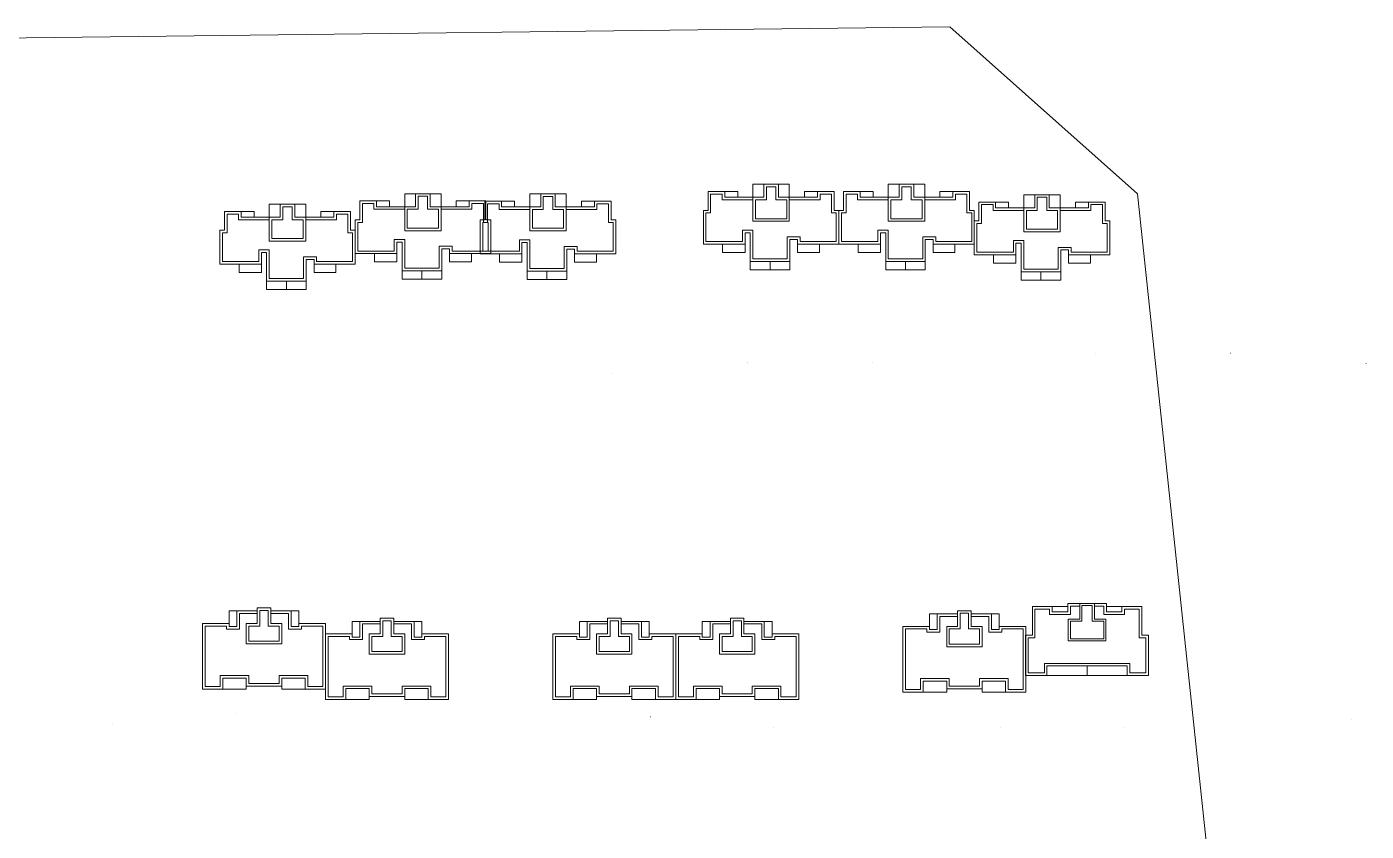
# Model space of a CAD drawing. Extents: x 741202 to 867202, y 603120 to 647617.
# Drawn here: x 746939 to 750024, y 613613 to 615464 of the extents above; entities that cross this region are included whole.
import ezdxf

# ---------------------------------------------------------------- set-up
doc = ezdxf.new("R2010")
doc.units = 0
doc.header["$LTSCALE"] = 1000
doc.header["$MEASUREMENT"] = 0
doc.layers.add('140', color=2, linetype='CONTINUOUS', lineweight=5)
doc.layers.add('DingDianTu', color=5, linetype='CONTINUOUS', lineweight=0)

# ---------------------------------------------------------------- blocks, each defined once
blk = doc.blocks.new('dafasfd')
at = {"layer": 'DingDianTu', "color": 7, "const_width": 100}
blk.add_lwpolyline([(36368038, 16363912), (36368954, 16361479), (36372042, 16362641), (36374261, 16356745), (36369114, 16354807), (36369537, 16353684), (36361113, 16350514), (36359352, 16355194), (36360288, 16355546), (36359830, 16356763), (36358894, 16356410), (36357556, 16359967)], close=True, dxfattribs=at)
for points in [[(36363546, 16362221), (36362876, 16363999), (36359039, 16362555), (36359708, 16360777)], [(36371734, 16355794), (36372686, 16353267), (36369878, 16352210), (36369350, 16353614)]]:
    blk.add_lwpolyline(points, dxfattribs=at)
at = {"layer": 'DingDianTu', "color": 7}
for points in [[(36369878, 16352210), (36361642, 16349110), (36361113, 16350514)], [(36368038, 16363912), (36371127, 16365074), (36372042, 16362641)]]:
    blk.add_lwpolyline(points, dxfattribs=at)
blk = doc.blocks.new('*E37')
at = {"layer": 'DingDianTu', "color": 7, "xscale": 0.001000002024510444, "yscale": 0.001000000163912773, "zscale": 0.001, "rotation": 339.3761177849276}
blk.add_blockref('dafasfd', (22613, -20413), dxfattribs=at)
blk = doc.blocks.new('*E36')
at = {"layer": 'DingDianTu', "color": 7, "xscale": 0.001000002024510444, "yscale": 0.001000000163912773, "zscale": 0.001, "rotation": 339.3761177849276}
blk.add_blockref('dafasfd', (22613, -20413), dxfattribs=at)
blk = doc.blocks.new('*E35')
at = {"layer": 'DingDianTu', "color": 7, "xscale": 0.001000002024510444, "yscale": 0.001000000163912773, "zscale": 0.001, "rotation": 339.3761177849276}
blk.add_blockref('dafasfd', (22613, -20413), dxfattribs=at)
blk = doc.blocks.new('*E34')
at = {"layer": 'DingDianTu', "color": 7, "xscale": 0.001000002024510444, "yscale": 0.001000000163912773, "zscale": 0.001, "rotation": 339.3761177849276}
blk.add_blockref('dafasfd', (22613, -20413), dxfattribs=at)
blk = doc.blocks.new('*E33')
at = {"layer": 'DingDianTu', "color": 7, "xscale": 0.001000002024510444, "yscale": 0.001000000163912773, "zscale": 0.001, "rotation": 339.3761177849276}
blk.add_blockref('dafasfd', (22613, -20413), dxfattribs=at)
blk = doc.blocks.new('*E32')
at = {"layer": 'DingDianTu', "color": 7, "xscale": 0.001000002024510444, "yscale": 0.001000000163912773, "zscale": 0.001, "rotation": 339.3761177849276}
blk.add_blockref('dafasfd', (22613, -20413), dxfattribs=at)
blk = doc.blocks.new('*E31')
at = {"layer": 'DingDianTu', "color": 251, "xscale": 0.001000002024510444, "yscale": 0.001000000163912773, "zscale": 0.001, "rotation": 339.3761177849276}
blk.add_blockref('dafasfd', (22613, -20413), dxfattribs=at)
blk = doc.blocks.new('*E30')
at = {"layer": 'DingDianTu', "color": 7, "xscale": 0.001000002024510444, "yscale": 0.001000000163912773, "zscale": 0.001, "rotation": 339.3761177849276}
blk.add_blockref('dafasfd', (22613, -20413), dxfattribs=at)
blk = doc.blocks.new('*E29')
at = {"layer": 'DingDianTu', "color": 7, "xscale": 0.001000002024510444, "yscale": 0.001000000163912773, "zscale": 0.001, "rotation": 339.3761177849276}
blk.add_blockref('dafasfd', (22613, -20413), dxfattribs=at)
blk = doc.blocks.new('*E28')
at = {"layer": 'DingDianTu', "color": 7, "xscale": 0.001000002024510444, "yscale": 0.001000000163912773, "zscale": 0.001, "rotation": 339.3761177849276}
blk.add_blockref('dafasfd', (22613, -20413), dxfattribs=at)
blk = doc.blocks.new('*E27')
at = {"layer": 'DingDianTu', "color": 7, "xscale": 0.001000002024510444, "yscale": 0.001000000163912773, "zscale": 0.001, "rotation": 339.3761177849276}
blk.add_blockref('dafasfd', (22613, -20413), dxfattribs=at)
blk = doc.blocks.new('*E20')
at = {"layer": 'DingDianTu', "color": 7, "xscale": 0.001000002024510444, "yscale": 0.001000000163912773, "zscale": 0.001, "rotation": 339.3761177849276}
blk.add_blockref('dafasfd', (22613, -20413), dxfattribs=at)
blk = doc.blocks.new('*E19')
at = {"layer": 'DingDianTu', "color": 7, "xscale": 0.001000002024510444, "yscale": 0.001000000163912773, "zscale": 0.001, "rotation": 339.3761177849276}
blk.add_blockref('dafasfd', (22613, -20413), dxfattribs=at)

msp = doc.modelspace()

# ---------------------------------------------------------------- linework, layer by layer
at = {"layer": '140', "color": 7}
for p, q in [((749064.8, 615464.3), (744511.7, 615409.4)), ((749497.2, 615080), (749064.8, 615464.3)), ((748611, 615071.7), (748611, 615101.7)), ((748611, 615101.7), (748636.2, 615101.7)), ((748636.2, 615071.7), (748636.2, 615101.7)), ((748636.2, 615101.7), (748669.8, 615101.7)), ((748669.8, 615101.7), (748669.8, 615071.7)), ((748669.8, 615101.7), (748695, 615101.7)), ((748695, 615101.7), (748695, 615071.7)), ((748923, 615071.7), (748923, 615101.7)), ((748923, 615101.7), (748948.2, 615101.7)), ((748948.2, 615071.7), (748948.2, 615101.7)), ((748948.2, 615101.7), (748981.8, 615101.7)), ((748981.8, 615101.7), (748981.8, 615071.7)), ((748981.8, 615101.7), (749007, 615101.7)), ((749007, 615101.7), (749007, 615071.7)), ((747809.2, 615050.1), (747809.2, 615080.1)), ((747809.2, 615080.1), (747834.4, 615080.1)), ((747834.4, 615050.1), (747834.4, 615080.1)), ((747834.4, 615080.1), (747868, 615080.1)), ((747862, 615074.1), (747840.4, 615074.1)), ((747840.4, 615074.1), (747840.4, 615044.1)), ((747862, 615044.1), (747862, 615074.1)), ((747868, 615080.1), (747868, 615050.1)), ((747868, 615080.1), (747893.2, 615080.1)), ((747893.2, 615080.1), (747893.2, 615050.1)), ((748097.2, 615049.7), (748097.2, 615079.7)), ((748097.2, 615079.7), (748122.4, 615079.7)), ((748122.4, 615049.7), (748122.4, 615079.7)), ((748122.4, 615079.7), (748156, 615079.7)), ((748150, 615073.7), (748128.4, 615073.7)), ((748128.4, 615073.7), (748128.4, 615043.7)), ((748150, 615043.7), (748150, 615073.7)), ((748156, 615079.7), (748156, 615049.7)), ((748156, 615079.7), (748181.2, 615079.7)), ((748181.2, 615079.7), (748181.2, 615049.7)), ((748507.8, 615084.9), (748546.2, 615084.9)), ((748507.8, 615041.7), (748507.8, 615084.9)), ((748513.8, 615035.7), (748513.8, 615078.9)), ((748513.8, 615078.9), (748540.2, 615078.9)), ((748540.2, 615078.9), (748540.2, 615065.7)), ((748546.2, 615084.9), (748546.2, 615071.7)), ((748546.2, 615084.9), (748576.2, 615084.9)), ((748546.2, 615071.7), (748636.2, 615071.7)), ((748576.2, 615084.9), (748576.2, 615071.7)), ((748611, 615071.7), (748611, 615016.5)), ((748663.8, 615095.7), (748642.2, 615095.7)), ((748642.2, 615095.7), (748642.2, 615065.7)), ((748663.8, 615065.7), (748663.8, 615095.7)), ((748669.8, 615071.7), (748759.8, 615071.7)), ((748695, 615016.5), (748695, 615071.7)), ((748729.8, 615071.7), (748729.8, 615084.9)), ((748729.8, 615084.9), (748759.8, 615084.9)), ((748759.8, 615071.7), (748759.8, 615084.9)), ((748759.8, 615084.9), (748798.2, 615084.9)), ((748765.8, 615065.7), (748765.8, 615078.9)), ((748765.8, 615078.9), (748792.2, 615078.9)), ((748792.2, 615078.9), (748792.2, 615035.7)), ((748798.2, 615084.9), (748798.2, 615041.7)), ((748819.8, 615084.9), (748858.2, 615084.9)), ((748819.8, 615041.7), (748819.8, 615084.9)), ((748825.8, 615035.7), (748825.8, 615078.9)), ((748825.8, 615078.9), (748852.2, 615078.9)), ((748852.2, 615078.9), (748852.2, 615065.7)), ((748858.2, 615084.9), (748858.2, 615071.7)), ((748858.2, 615084.9), (748888.2, 615084.9)), ((748858.2, 615071.7), (748948.2, 615071.7)), ((748888.2, 615084.9), (748888.2, 615071.7)), ((748923, 615071.7), (748923, 615016.5)), ((748975.8, 615095.7), (748954.2, 615095.7)), ((748954.2, 615095.7), (748954.2, 615065.7)), ((748975.8, 615065.7), (748975.8, 615095.7)), ((748981.8, 615071.7), (749071.8, 615071.7)), ((749007, 615016.5), (749007, 615071.7)), ((749041.8, 615071.7), (749041.8, 615084.9)), ((749041.8, 615084.9), (749071.8, 615084.9)), ((749071.8, 615071.7), (749071.8, 615084.9)), ((749071.8, 615084.9), (749110.2, 615084.9)), ((749077.8, 615065.7), (749077.8, 615078.9)), ((749077.8, 615078.9), (749104.2, 615078.9)), ((749104.2, 615078.9), (749104.2, 615035.7)), ((749110.2, 615084.9), (749110.2, 615041.7)), ((749235, 615047.7), (749235, 615077.7)), ((749235, 615077.7), (749260.2, 615077.7)), ((749260.2, 615047.7), (749260.2, 615077.7)), ((749260.2, 615077.7), (749293.8, 615077.7)), ((749287.8, 615071.7), (749266.2, 615071.7)), ((749266.2, 615071.7), (749266.2, 615041.7)), ((749287.8, 615041.7), (749287.8, 615071.7)), ((749293.8, 615077.7), (749293.8, 615047.7)), ((749293.8, 615077.7), (749319, 615077.7)), ((749319, 615077.7), (749319, 615047.7)), ((749987.5, 610454.9), (749497.2, 615080)), ((747394, 615039.3), (747432.4, 615039.3)), ((747394, 614996.1), (747394, 615039.3)), ((747432.4, 615039.3), (747432.4, 615026.1)), ((747432.4, 615039.3), (747462.4, 615039.3)), ((747462.4, 615039.3), (747462.4, 615026.1)), ((747497.2, 615026.1), (747497.2, 615056.1)), ((747497.2, 615056.1), (747522.4, 615056.1)), ((747522.4, 615026.1), (747522.4, 615056.1)), ((747522.4, 615056.1), (747556, 615056.1)), ((747550, 615050.1), (747528.4, 615050.1)), ((747528.4, 615050.1), (747528.4, 615020.1)), ((747550, 615020.1), (747550, 615050.1)), ((747556, 615056.1), (747556, 615026.1)), ((747556, 615056.1), (747581.2, 615056.1)), ((747581.2, 615056.1), (747581.2, 615026.1)), ((747616, 615026.1), (747616, 615039.3)), ((747616, 615039.3), (747646, 615039.3)), ((747646, 615026.1), (747646, 615039.3)), ((747646, 615039.3), (747684.4, 615039.3)), ((747684.4, 615039.3), (747684.4, 614996.1)), ((747706, 615063.3), (747744.4, 615063.3)), ((747706, 615020.1), (747706, 615063.3)), ((747712, 615014.1), (747712, 615057.3)), ((747712, 615057.3), (747738.4, 615057.3)), ((747738.4, 615057.3), (747738.4, 615044.1)), ((747738.4, 615044.1), (747809.2, 615044.1)), ((747744.4, 615063.3), (747744.4, 615050.1)), ((747744.4, 615063.3), (747774.4, 615063.3)), ((747744.4, 615050.1), (747834.4, 615050.1)), ((747774.4, 615063.3), (747774.4, 615050.1)), ((747809.2, 615050.1), (747809.2, 614994.9)), ((747815.2, 615044.1), (747815.2, 615000.9)), ((747840.4, 615044.1), (747815.2, 615044.1)), ((747887.2, 615044.1), (747862, 615044.1)), ((747868, 615050.1), (747958, 615050.1)), ((747887.2, 615000.9), (747887.2, 615044.1)), ((747893.2, 614994.9), (747893.2, 615050.1)), ((747893.2, 615044.1), (747964, 615044.1)), ((747928, 615050.1), (747928, 615063.3)), ((747928, 615063.3), (747958, 615063.3)), ((747958, 615050.1), (747958, 615063.3)), ((747958, 615063.3), (747996.4, 615063.3)), ((747964, 615044.1), (747964, 615057.3)), ((747964, 615057.3), (747990.4, 615057.3)), ((747990.4, 615057.3), (747990.4, 615014.1)), ((747994, 615062.9), (748032.4, 615062.9)), ((747994, 615019.7), (747994, 615062.9)), ((747996.4, 615063.3), (747996.4, 615020.1)), ((748000, 615013.7), (748000, 615056.9)), ((748000, 615056.9), (748026.4, 615056.9)), ((748026.4, 615056.9), (748026.4, 615043.7)), ((748026.4, 615043.7), (748097.2, 615043.7)), ((748032.4, 615062.9), (748032.4, 615049.7)), ((748032.4, 615062.9), (748062.4, 615062.9)), ((748032.4, 615049.7), (748122.4, 615049.7)), ((748062.4, 615062.9), (748062.4, 615049.7)), ((748097.2, 615049.7), (748097.2, 614994.5)), ((748103.2, 615043.7), (748103.2, 615000.5)), ((748128.4, 615043.7), (748103.2, 615043.7)), ((748175.2, 615043.7), (748150, 615043.7)), ((748156, 615049.7), (748246, 615049.7)), ((748175.2, 615000.5), (748175.2, 615043.7)), ((748181.2, 614994.5), (748181.2, 615049.7)), ((748181.2, 615043.7), (748252, 615043.7)), ((748216, 615049.7), (748216, 615062.9)), ((748216, 615062.9), (748246, 615062.9)), ((748246, 615049.7), (748246, 615062.9)), ((748246, 615062.9), (748284.4, 615062.9)), ((748252, 615043.7), (748252, 615056.9)), ((748252, 615056.9), (748278.4, 615056.9)), ((748278.4, 615056.9), (748278.4, 615013.7)), ((748284.4, 615062.9), (748284.4, 615019.7)), ((748497, 614963.7), (748497, 615041.7)), ((748497, 615041.7), (748507.8, 615041.7)), ((748540.2, 615065.7), (748611, 615065.7)), ((748617, 615065.7), (748617, 615022.5)), ((748642.2, 615065.7), (748617, 615065.7)), ((748689, 615065.7), (748663.8, 615065.7)), ((748689, 615022.5), (748689, 615065.7)), ((748695, 615065.7), (748765.8, 615065.7)), ((748798.2, 615041.7), (748809, 615041.7)), ((748809, 614963.7), (748809, 615041.7)), ((748809, 615041.7), (748819.8, 615041.7)), ((748809, 615041.7), (748809, 614963.7)), ((748852.2, 615065.7), (748923, 615065.7)), ((748929, 615065.7), (748929, 615022.5)), ((748954.2, 615065.7), (748929, 615065.7)), ((749001, 615065.7), (748975.8, 615065.7)), ((749001, 615022.5), (749001, 615065.7)), ((749007, 615065.7), (749077.8, 615065.7)), ((749110.2, 615041.7), (749121, 615041.7)), ((749121, 615041.7), (749121, 614963.7)), ((749131.8, 615060.9), (749170.2, 615060.9)), ((749131.8, 615017.7), (749131.8, 615060.9)), ((749137.8, 615011.7), (749137.8, 615054.9)), ((749137.8, 615054.9), (749164.2, 615054.9)), ((749164.2, 615054.9), (749164.2, 615041.7)), ((749164.2, 615041.7), (749235, 615041.7)), ((749170.2, 615060.9), (749170.2, 615047.7)), ((749170.2, 615060.9), (749200.2, 615060.9)), ((749170.2, 615047.7), (749260.2, 615047.7)), ((749200.2, 615060.9), (749200.2, 615047.7)), ((749235, 615047.7), (749235, 614992.5)), ((749241, 615041.7), (749241, 614998.5)), ((749266.2, 615041.7), (749241, 615041.7)), ((749313, 615041.7), (749287.8, 615041.7)), ((749293.8, 615047.7), (749383.8, 615047.7)), ((749313, 614998.5), (749313, 615041.7)), ((749319, 614992.5), (749319, 615047.7)), ((749319, 615041.7), (749389.8, 615041.7)), ((749353.8, 615047.7), (749353.8, 615060.9)), ((749353.8, 615060.9), (749383.8, 615060.9)), ((749383.8, 615047.7), (749383.8, 615060.9)), ((749383.8, 615060.9), (749422.2, 615060.9)), ((749389.8, 615041.7), (749389.8, 615054.9)), ((749389.8, 615054.9), (749416.2, 615054.9)), ((749416.2, 615054.9), (749416.2, 615011.7)), ((749422.2, 615060.9), (749422.2, 615017.7)), ((747400, 614990.1), (747400, 615033.3)), ((747400, 615033.3), (747426.4, 615033.3)), ((747426.4, 615033.3), (747426.4, 615020.1)), ((747426.4, 615020.1), (747497.2, 615020.1)), ((747432.4, 615026.1), (747522.4, 615026.1)), ((747497.2, 615026.1), (747497.2, 614970.9)), ((747503.2, 615020.1), (747503.2, 614976.9)), ((747528.4, 615020.1), (747503.2, 615020.1)), ((747575.2, 615020.1), (747550, 615020.1)), ((747556, 615026.1), (747646, 615026.1)), ((747575.2, 614976.9), (747575.2, 615020.1)), ((747581.2, 614970.9), (747581.2, 615026.1)), ((747581.2, 615020.1), (747652, 615020.1)), ((747652, 615020.1), (747652, 615033.3)), ((747652, 615033.3), (747678.4, 615033.3)), ((747678.4, 615033.3), (747678.4, 614990.1)), ((747695.2, 614942.1), (747695.2, 615020.1)), ((747695.2, 615020.1), (747706, 615020.1)), ((747701.2, 614948.1), (747701.2, 615014.1)), ((747701.2, 615014.1), (747712, 615014.1)), ((747983.2, 614941.7), (747983.2, 615019.7)), ((747983.2, 615019.7), (747994, 615019.7)), ((747989.2, 614947.7), (747989.2, 615013.7)), ((747989.2, 615013.7), (748000, 615013.7)), ((747990.4, 615014.1), (748001.2, 615014.1)), ((747996.4, 615020.1), (748007.2, 615020.1)), ((748001.2, 615014.1), (748001.2, 614948.1)), ((748007.2, 615020.1), (748007.2, 614942.1)), ((748278.4, 615013.7), (748289.2, 615013.7)), ((748284.4, 615019.7), (748295.2, 615019.7)), ((748289.2, 615013.7), (748289.2, 614947.7)), ((748295.2, 615019.7), (748295.2, 614941.7)), ((748503, 614969.7), (748503, 615035.7)), ((748503, 615035.7), (748513.8, 615035.7)), ((748611, 615016.5), (748695, 615016.5)), ((748617, 615022.5), (748689, 615022.5)), ((748792.2, 615035.7), (748803, 615035.7)), ((748803, 615035.7), (748803, 614969.7)), ((748815, 614969.7), (748815, 615035.7)), ((748815, 615035.7), (748825.8, 615035.7)), ((748923, 615016.5), (749007, 615016.5)), ((748929, 615022.5), (749001, 615022.5)), ((749104.2, 615035.7), (749115, 615035.7)), ((749115, 615035.7), (749115, 614969.7)), ((749121, 614939.7), (749121, 615017.7)), ((749121, 615017.7), (749131.8, 615017.7)), ((749127, 614945.7), (749127, 615011.7)), ((749127, 615011.7), (749137.8, 615011.7)), ((749416.2, 615011.7), (749427, 615011.7)), ((749422.2, 615017.7), (749433, 615017.7)), ((749427, 615011.7), (749427, 614945.7)), ((749433, 615017.7), (749433, 614939.7)), ((747383.2, 614918.1), (747383.2, 614996.1)), ((747383.2, 614996.1), (747394, 614996.1)), ((747389.2, 614924.1), (747389.2, 614990.1)), ((747389.2, 614990.1), (747400, 614990.1)), ((747503.2, 614976.9), (747575.2, 614976.9)), ((747678.4, 614990.1), (747689.2, 614990.1)), ((747684.4, 614996.1), (747695.2, 614996.1)), ((747689.2, 614990.1), (747689.2, 614924.1)), ((747695.2, 614996.1), (747695.2, 614918.1)), ((747809.2, 614994.9), (747893.2, 614994.9)), ((747815.2, 615000.9), (747887.2, 615000.9)), ((748097.2, 614994.5), (748181.2, 614994.5)), ((748103.2, 615000.5), (748175.2, 615000.5)), ((748611, 614996.1), (748587, 614996.1)), ((748587, 614996.1), (748587, 614969.7)), ((748605, 614990.1), (748593, 614990.1)), ((748593, 614990.1), (748593, 614963.7)), ((748605, 614924.1), (748605, 614990.1)), ((748611, 614930.1), (748611, 614996.1)), ((748720.2, 614980.5), (748690.2, 614980.5)), ((748690.2, 614980.5), (748690.2, 614930.1)), ((748720.2, 614969.7), (748720.2, 614980.5)), ((748923, 614996.1), (748899, 614996.1)), ((748899, 614996.1), (748899, 614969.7)), ((748917, 614990.1), (748905, 614990.1)), ((748905, 614990.1), (748905, 614963.7)), ((748917, 614924.1), (748917, 614990.1)), ((748923, 614930.1), (748923, 614996.1)), ((749032.2, 614980.5), (749002.2, 614980.5)), ((749002.2, 614980.5), (749002.2, 614930.1)), ((749032.2, 614969.7), (749032.2, 614980.5)), ((749235, 614992.5), (749319, 614992.5)), ((749241, 614998.5), (749313, 614998.5)), ((747497.2, 614950.5), (747473.2, 614950.5)), ((747473.2, 614950.5), (747473.2, 614924.1)), ((747497.2, 614970.9), (747581.2, 614970.9)), ((747497.2, 614884.5), (747497.2, 614950.5)), ((747785.2, 614948.1), (747701.2, 614948.1)), ((747809.2, 614974.5), (747785.2, 614974.5)), ((747785.2, 614974.5), (747785.2, 614948.1)), ((747803.2, 614968.5), (747791.2, 614968.5)), ((747791.2, 614968.5), (747791.2, 614942.1)), ((747803.2, 614902.5), (747803.2, 614968.5)), ((747809.2, 614908.5), (747809.2, 614974.5)), ((747918.4, 614958.9), (747888.4, 614958.9)), ((747888.4, 614958.9), (747888.4, 614908.5)), ((747912.4, 614952.9), (747894.4, 614952.9)), ((747894.4, 614952.9), (747894.4, 614902.5)), ((747912.4, 614942.1), (747912.4, 614952.9)), ((747918.4, 614948.1), (747918.4, 614958.9)), ((748001.2, 614948.1), (747918.4, 614948.1)), ((748073.2, 614947.7), (747989.2, 614947.7)), ((748097.2, 614974.1), (748073.2, 614974.1)), ((748073.2, 614974.1), (748073.2, 614947.7)), ((748091.2, 614968.1), (748079.2, 614968.1)), ((748079.2, 614968.1), (748079.2, 614941.7)), ((748091.2, 614902.1), (748091.2, 614968.1)), ((748097.2, 614908.1), (748097.2, 614974.1)), ((748206.4, 614958.5), (748176.4, 614958.5)), ((748176.4, 614958.5), (748176.4, 614908.1)), ((748200.4, 614952.5), (748182.4, 614952.5)), ((748182.4, 614952.5), (748182.4, 614902.1)), ((748200.4, 614941.7), (748200.4, 614952.5)), ((748206.4, 614947.7), (748206.4, 614958.5)), ((748289.2, 614947.7), (748206.4, 614947.7)), ((748593, 614963.7), (748497, 614963.7)), ((748587, 614969.7), (748503, 614969.7)), ((748541.4, 614963.7), (748541.4, 614944.5)), ((748593, 614944.5), (748593, 614963.7)), ((748714.2, 614974.5), (748696.2, 614974.5)), ((748696.2, 614974.5), (748696.2, 614924.1)), ((748714.2, 614963.7), (748714.2, 614974.5)), ((748809, 614963.7), (748714.2, 614963.7)), ((748714.2, 614944.5), (748714.2, 614963.7)), ((748803, 614969.7), (748720.2, 614969.7)), ((748764.6, 614963.7), (748764.6, 614944.5)), ((748905, 614963.7), (748809, 614963.7)), ((748899, 614969.7), (748815, 614969.7)), ((748853.4, 614963.7), (748853.4, 614944.5)), ((748905, 614944.5), (748905, 614963.7)), ((749026.2, 614974.5), (749008.2, 614974.5)), ((749008.2, 614974.5), (749008.2, 614924.1)), ((749026.2, 614963.7), (749026.2, 614974.5)), ((749121, 614963.7), (749026.2, 614963.7)), ((749026.2, 614944.5), (749026.2, 614963.7)), ((749115, 614969.7), (749032.2, 614969.7)), ((749076.6, 614963.7), (749076.6, 614944.5)), ((749211, 614945.7), (749127, 614945.7)), ((749235, 614972.1), (749211, 614972.1)), ((749211, 614972.1), (749211, 614945.7)), ((749229, 614966.1), (749217, 614966.1)), ((749217, 614966.1), (749217, 614939.7)), ((749229, 614900.1), (749229, 614966.1)), ((749235, 614906.1), (749235, 614972.1)), ((749344.2, 614956.5), (749314.2, 614956.5)), ((749314.2, 614956.5), (749314.2, 614906.1)), ((749338.2, 614950.5), (749320.2, 614950.5)), ((749320.2, 614950.5), (749320.2, 614900.1)), ((749338.2, 614939.7), (749338.2, 614950.5)), ((749344.2, 614945.7), (749344.2, 614956.5)), ((749427, 614945.7), (749344.2, 614945.7)), ((747479.2, 614918.1), (747383.2, 614918.1)), ((747473.2, 614924.1), (747389.2, 614924.1)), ((747427.6, 614918.1), (747427.6, 614898.9)), ((747491.2, 614944.5), (747479.2, 614944.5)), ((747479.2, 614944.5), (747479.2, 614918.1)), ((747479.2, 614898.9), (747479.2, 614918.1)), ((747491.2, 614878.5), (747491.2, 614944.5)), ((747606.4, 614934.9), (747576.4, 614934.9)), ((747576.4, 614934.9), (747576.4, 614884.5)), ((747600.4, 614928.9), (747582.4, 614928.9)), ((747582.4, 614928.9), (747582.4, 614878.5)), ((747600.4, 614918.1), (747600.4, 614928.9)), ((747695.2, 614918.1), (747600.4, 614918.1)), ((747600.4, 614898.9), (747600.4, 614918.1)), ((747606.4, 614924.1), (747606.4, 614934.9)), ((747689.2, 614924.1), (747606.4, 614924.1)), ((747650.8, 614918.1), (747650.8, 614898.9)), ((747791.2, 614942.1), (747695.2, 614942.1)), ((747739.6, 614942.1), (747739.6, 614922.9)), ((747739.6, 614922.9), (747791.2, 614922.9)), ((747791.2, 614922.9), (747791.2, 614942.1)), ((748007.2, 614942.1), (747912.4, 614942.1)), ((747912.4, 614922.9), (747912.4, 614942.1)), ((747962.8, 614922.9), (747912.4, 614922.9)), ((747962.8, 614942.1), (747962.8, 614922.9)), ((748079.2, 614941.7), (747983.2, 614941.7)), ((748027.6, 614941.7), (748027.6, 614922.5)), ((748027.6, 614922.5), (748079.2, 614922.5)), ((748079.2, 614922.5), (748079.2, 614941.7)), ((748295.2, 614941.7), (748200.4, 614941.7)), ((748200.4, 614922.5), (748200.4, 614941.7)), ((748250.8, 614922.5), (748200.4, 614922.5)), ((748250.8, 614941.7), (748250.8, 614922.5)), ((748541.4, 614944.5), (748593, 614944.5)), ((748696.2, 614924.1), (748605, 614924.1)), ((748605, 614904.9), (748605, 614924.1)), ((748690.2, 614930.1), (748611, 614930.1)), ((748650.6, 614924.1), (748650.6, 614904.9)), ((748696.2, 614924.1), (748696.2, 614904.9)), ((748764.6, 614944.5), (748714.2, 614944.5)), ((748853.4, 614944.5), (748905, 614944.5)), ((749008.2, 614924.1), (748917, 614924.1)), ((748917, 614904.9), (748917, 614924.1)), ((749002.2, 614930.1), (748923, 614930.1)), ((748962.6, 614924.1), (748962.6, 614904.9)), ((749008.2, 614924.1), (749008.2, 614904.9)), ((749076.6, 614944.5), (749026.2, 614944.5)), ((749217, 614939.7), (749121, 614939.7)), ((749165.4, 614939.7), (749165.4, 614920.5)), ((749165.4, 614920.5), (749217, 614920.5)), ((749217, 614920.5), (749217, 614939.7)), ((749433, 614939.7), (749338.2, 614939.7)), ((749338.2, 614920.5), (749338.2, 614939.7)), ((749388.6, 614920.5), (749338.2, 614920.5)), ((749388.6, 614939.7), (749388.6, 614920.5)), ((747427.6, 614898.9), (747479.2, 614898.9)), ((747576.4, 614884.5), (747497.2, 614884.5)), ((747650.8, 614898.9), (747600.4, 614898.9)), ((747894.4, 614902.5), (747803.2, 614902.5)), ((747803.2, 614883.3), (747803.2, 614902.5)), ((747888.4, 614908.5), (747809.2, 614908.5)), ((747848.8, 614902.5), (747848.8, 614883.3)), ((747894.4, 614902.5), (747894.4, 614883.3)), ((748182.4, 614902.1), (748091.2, 614902.1)), ((748091.2, 614882.9), (748091.2, 614902.1)), ((748176.4, 614908.1), (748097.2, 614908.1)), ((748136.8, 614902.1), (748136.8, 614882.9)), ((748182.4, 614902.1), (748182.4, 614882.9)), ((748696.2, 614904.9), (748605, 614904.9)), ((749008.2, 614904.9), (748917, 614904.9)), ((749320.2, 614900.1), (749229, 614900.1)), ((749229, 614880.9), (749229, 614900.1)), ((749314.2, 614906.1), (749235, 614906.1)), ((749274.6, 614900.1), (749274.6, 614880.9)), ((749320.2, 614900.1), (749320.2, 614880.9)), ((747582.4, 614878.5), (747491.2, 614878.5)), ((747491.2, 614859.3), (747491.2, 614878.5)), ((747582.4, 614859.3), (747491.2, 614859.3)), ((747536.8, 614878.5), (747536.8, 614859.3)), ((747582.4, 614878.5), (747582.4, 614859.3)), ((747894.4, 614883.3), (747803.2, 614883.3)), ((748182.4, 614882.9), (748091.2, 614882.9)), ((749320.2, 614880.9), (749229, 614880.9)), ((747404.7, 614090.7), (747404.7, 614119.5)), ((747404.7, 614119.5), (747422.7, 614119.5)), ((747469.5, 614119.5), (747422.7, 614119.5)), ((747422.7, 614119.5), (747422.7, 614083.5)), ((747469.5, 614113.5), (747428.7, 614113.5)), ((747428.7, 614113.5), (747428.7, 614077.5)), ((747500.7, 614126.7), (747469.5, 614126.7)), ((747469.5, 614126.7), (747469.5, 614119.5)), ((747469.5, 614119.5), (747469.5, 614090.7)), ((747494.7, 614120.7), (747475.5, 614120.7)), ((747475.5, 614120.7), (747475.5, 614119.5)), ((747475.5, 614119.5), (747475.5, 614084.7)), ((747494.7, 614084.7), (747494.7, 614120.7)), ((747500.7, 614119.5), (747500.7, 614126.7)), ((747500.7, 614090.7), (747500.7, 614126.7)), ((747547.5, 614119.5), (747500.7, 614119.5)), ((747541.5, 614113.5), (747500.7, 614113.5)), ((747541.5, 614077.5), (747541.5, 614113.5)), ((747547.5, 614083.5), (747547.5, 614119.5)), ((747565.5, 614119.5), (747547.5, 614119.5)), ((747565.5, 614090.7), (747565.5, 614119.5)), ((749017.9, 614084.1), (749017.9, 614112.9)), ((749017.9, 614112.9), (749035.9, 614112.9)), ((749082.7, 614112.9), (749035.9, 614112.9)), ((749035.9, 614112.9), (749035.9, 614076.9)), ((749113.9, 614120.1), (749082.7, 614120.1)), ((749082.7, 614120.1), (749082.7, 614112.9)), ((749082.7, 614112.9), (749082.7, 614084.1)), ((749107.9, 614114.1), (749088.7, 614114.1)), ((749088.7, 614114.1), (749088.7, 614112.9)), ((749088.7, 614112.9), (749088.7, 614078.1)), ((749107.9, 614078.1), (749107.9, 614114.1)), ((749113.9, 614112.9), (749113.9, 614120.1)), ((749113.9, 614084.1), (749113.9, 614120.1)), ((749160.7, 614112.9), (749113.9, 614112.9)), ((749160.7, 614076.9), (749160.7, 614112.9)), ((749178.7, 614112.9), (749160.7, 614112.9)), ((749178.7, 614084.1), (749178.7, 614112.9)), ((749254.8, 614063.7), (749254.8, 614129.7)), ((749254.8, 614129.7), (749300.4, 614129.7)), ((749260.8, 614057.7), (749260.8, 614123.7)), ((749260.8, 614123.7), (749294.4, 614123.7)), ((749294.4, 614123.7), (749294.4, 614111.7)), ((749298, 614129.7), (749300.4, 614129.7)), ((749300.4, 614129.7), (749300.4, 614117.7)), ((749300.4, 614129.7), (749336.4, 614129.7)), ((749300.4, 614117.7), (749336.4, 614117.7)), ((749336.4, 614117.7), (749336.4, 614136.9)), ((749336.4, 614136.9), (749425.2, 614136.9)), ((749342.4, 614111.7), (749342.4, 614130.9)), ((749342.4, 614130.9), (749364, 614130.9)), ((749364, 614136.9), (749364, 614100.9)), ((749368.8, 614132.1), (749368.8, 614096.1)), ((749392.8, 614132.1), (749368.8, 614132.1)), ((749392.8, 614096.1), (749392.8, 614132.1)), ((749397.6, 614100.9), (749397.6, 614136.9)), ((749397.6, 614130.9), (749419.2, 614130.9)), ((749419.2, 614130.9), (749419.2, 614111.7)), ((749425.2, 614136.9), (749425.2, 614117.7)), ((749461.2, 614129.7), (749425.2, 614129.7)), ((749425.2, 614117.7), (749461.2, 614117.7)), ((749461.2, 614117.7), (749461.2, 614129.7)), ((749461.2, 614129.7), (749506.8, 614129.7)), ((749467.2, 614111.7), (749467.2, 614123.7)), ((749467.2, 614123.7), (749500.8, 614123.7)), ((749500.8, 614123.7), (749500.8, 614057.7)), ((749506.8, 614129.7), (749506.8, 614063.7)), ((747383.1, 614090.7), (747343.5, 614090.7)), ((747343.5, 614090.7), (747343.5, 613939.5)), ((747383.1, 614084.7), (747349.5, 614084.7)), ((747349.5, 614084.7), (747349.5, 613945.5)), ((747404.7, 614090.7), (747383.1, 614090.7)), ((747398.7, 614084.7), (747383.1, 614084.7)), ((747398.7, 614077.5), (747398.7, 614084.7)), ((747404.7, 614083.5), (747404.7, 614090.7)), ((747422.7, 614083.5), (747404.7, 614083.5)), ((747469.5, 614090.7), (747444.3, 614090.7)), ((747444.3, 614090.7), (747444.3, 614043.9)), ((747475.5, 614084.7), (747450.3, 614084.7)), ((747450.3, 614084.7), (747450.3, 614049.9)), ((747519.9, 614084.7), (747494.7, 614084.7)), ((747525.9, 614090.7), (747500.7, 614090.7)), ((747519.9, 614049.9), (747519.9, 614084.7)), ((747525.9, 614043.9), (747525.9, 614090.7)), ((747565.5, 614083.5), (747547.5, 614083.5)), ((747587.1, 614090.7), (747565.5, 614090.7)), ((747565.5, 614090.7), (747565.5, 614083.5)), ((747587.1, 614084.7), (747571.5, 614084.7)), ((747571.5, 614084.7), (747571.5, 614077.5)), ((747626.7, 614090.7), (747587.1, 614090.7)), ((747620.7, 614084.7), (747587.1, 614084.7)), ((747620.7, 613945.5), (747620.7, 614084.7)), ((747626.7, 613939.5), (747626.7, 614090.7)), ((747687.9, 614066.7), (747687.9, 614095.5)), ((747687.9, 614095.5), (747705.9, 614095.5)), ((747752.7, 614095.5), (747705.9, 614095.5)), ((747705.9, 614095.5), (747705.9, 614059.5)), ((747752.7, 614089.5), (747711.9, 614089.5)), ((747711.9, 614089.5), (747711.9, 614053.5)), ((747783.9, 614102.7), (747752.7, 614102.7)), ((747752.7, 614102.7), (747752.7, 614095.5)), ((747752.7, 614095.5), (747752.7, 614066.7)), ((747777.9, 614096.7), (747758.7, 614096.7)), ((747758.7, 614096.7), (747758.7, 614095.5)), ((747758.7, 614095.5), (747758.7, 614060.7)), ((747777.9, 614060.7), (747777.9, 614096.7)), ((747783.9, 614095.5), (747783.9, 614102.7)), ((747783.9, 614066.7), (747783.9, 614102.7)), ((747830.7, 614095.5), (747783.9, 614095.5)), ((747824.7, 614089.5), (747783.9, 614089.5)), ((747824.7, 614053.5), (747824.7, 614089.5)), ((747830.7, 614059.5), (747830.7, 614095.5)), ((747848.7, 614095.5), (747830.7, 614095.5)), ((747848.7, 614066.7), (747848.7, 614095.5)), ((748211.4, 614066.7), (748211.4, 614095.5)), ((748211.4, 614095.5), (748229.4, 614095.5)), ((748276.2, 614095.5), (748229.4, 614095.5)), ((748229.4, 614095.5), (748229.4, 614059.5)), ((748276.2, 614089.5), (748235.4, 614089.5)), ((748235.4, 614089.5), (748235.4, 614053.5)), ((748307.4, 614102.7), (748276.2, 614102.7)), ((748276.2, 614102.7), (748276.2, 614095.5)), ((748276.2, 614095.5), (748276.2, 614066.7)), ((748301.4, 614096.7), (748282.2, 614096.7)), ((748282.2, 614096.7), (748282.2, 614095.5)), ((748282.2, 614095.5), (748282.2, 614060.7)), ((748301.4, 614060.7), (748301.4, 614096.7)), ((748307.4, 614095.5), (748307.4, 614102.7)), ((748307.4, 614066.7), (748307.4, 614102.7)), ((748354.2, 614095.5), (748307.4, 614095.5)), ((748348.2, 614089.5), (748307.4, 614089.5)), ((748348.2, 614053.5), (748348.2, 614089.5)), ((748354.2, 614059.5), (748354.2, 614095.5)), ((748372.2, 614095.5), (748354.2, 614095.5)), ((748372.2, 614066.7), (748372.2, 614095.5)), ((748494.6, 614066.7), (748494.6, 614095.5)), ((748494.6, 614095.5), (748512.6, 614095.5)), ((748559.4, 614095.5), (748512.6, 614095.5)), ((748512.6, 614095.5), (748512.6, 614059.5)), ((748559.4, 614089.5), (748518.6, 614089.5)), ((748518.6, 614089.5), (748518.6, 614053.5)), ((748590.6, 614102.7), (748559.4, 614102.7)), ((748559.4, 614102.7), (748559.4, 614095.5)), ((748559.4, 614095.5), (748559.4, 614066.7)), ((748584.6, 614096.7), (748565.4, 614096.7)), ((748565.4, 614096.7), (748565.4, 614095.5)), ((748565.4, 614095.5), (748565.4, 614060.7)), ((748584.6, 614060.7), (748584.6, 614096.7)), ((748590.6, 614095.5), (748590.6, 614102.7)), ((748590.6, 614066.7), (748590.6, 614102.7)), ((748637.4, 614095.5), (748590.6, 614095.5)), ((748631.4, 614089.5), (748590.6, 614089.5)), ((748631.4, 614053.5), (748631.4, 614089.5)), ((748637.4, 614059.5), (748637.4, 614095.5)), ((748655.4, 614095.5), (748637.4, 614095.5)), ((748655.4, 614066.7), (748655.4, 614095.5)), ((748996.3, 614084.1), (748956.7, 614084.1)), ((748956.7, 614084.1), (748956.7, 613932.9)), ((749017.9, 614084.1), (748996.3, 614084.1)), ((749017.9, 614076.9), (749017.9, 614084.1)), ((749082.7, 614106.9), (749041.9, 614106.9)), ((749041.9, 614106.9), (749041.9, 614070.9)), ((749082.7, 614084.1), (749057.5, 614084.1)), ((749057.5, 614084.1), (749057.5, 614037.3)), ((749154.7, 614106.9), (749113.9, 614106.9)), ((749139.1, 614084.1), (749113.9, 614084.1)), ((749139.1, 614037.3), (749139.1, 614084.1)), ((749154.7, 614070.9), (749154.7, 614106.9)), ((749200.3, 614084.1), (749178.7, 614084.1)), ((749178.7, 614084.1), (749178.7, 614076.9)), ((749239.9, 614084.1), (749200.3, 614084.1)), ((749239.9, 613932.9), (749239.9, 614084.1)), ((749294.4, 614111.7), (749342.4, 614111.7)), ((749364, 614100.9), (749337.6, 614100.9)), ((749337.6, 614100.9), (749337.6, 614050.5)), ((749368.8, 614096.1), (749342.4, 614096.1)), ((749342.4, 614096.1), (749342.4, 614055.3)), ((749419.2, 614096.1), (749392.8, 614096.1)), ((749424, 614100.9), (749397.6, 614100.9)), ((749419.2, 614111.7), (749467.2, 614111.7)), ((749419.2, 614055.3), (749419.2, 614096.1)), ((749424, 614050.5), (749424, 614100.9)), ((747428.7, 614077.5), (747398.7, 614077.5)), ((747571.5, 614077.5), (747541.5, 614077.5)), ((747666.3, 614066.7), (747626.7, 614066.7)), ((747626.7, 614066.7), (747626.7, 613915.5)), ((747666.3, 614060.7), (747632.7, 614060.7)), ((747632.7, 614060.7), (747632.7, 613921.5)), ((747687.9, 614066.7), (747666.3, 614066.7)), ((747681.9, 614060.7), (747666.3, 614060.7)), ((747681.9, 614053.5), (747681.9, 614060.7)), ((747711.9, 614053.5), (747681.9, 614053.5)), ((747687.9, 614059.5), (747687.9, 614066.7)), ((747705.9, 614059.5), (747687.9, 614059.5)), ((747752.7, 614066.7), (747727.5, 614066.7)), ((747727.5, 614066.7), (747727.5, 614019.9)), ((747758.7, 614060.7), (747733.5, 614060.7)), ((747733.5, 614060.7), (747733.5, 614025.9)), ((747803.1, 614060.7), (747777.9, 614060.7)), ((747809.1, 614066.7), (747783.9, 614066.7)), ((747803.1, 614025.9), (747803.1, 614060.7)), ((747809.1, 614019.9), (747809.1, 614066.7)), ((747854.7, 614053.5), (747824.7, 614053.5)), ((747848.7, 614059.5), (747830.7, 614059.5)), ((747870.3, 614066.7), (747848.7, 614066.7)), ((747848.7, 614066.7), (747848.7, 614059.5)), ((747870.3, 614060.7), (747854.7, 614060.7)), ((747854.7, 614060.7), (747854.7, 614053.5)), ((747909.9, 614066.7), (747870.3, 614066.7)), ((747903.9, 614060.7), (747870.3, 614060.7)), ((747903.9, 613921.5), (747903.9, 614060.7)), ((747909.9, 613915.5), (747909.9, 614066.7)), ((748189.8, 614066.7), (748150.2, 614066.7)), ((748150.2, 614066.7), (748150.2, 613915.5)), ((748189.8, 614060.7), (748156.2, 614060.7)), ((748156.2, 614060.7), (748156.2, 613921.5)), ((748211.4, 614066.7), (748189.8, 614066.7)), ((748205.4, 614060.7), (748189.8, 614060.7)), ((748205.4, 614053.5), (748205.4, 614060.7)), ((748235.4, 614053.5), (748205.4, 614053.5)), ((748211.4, 614059.5), (748211.4, 614066.7)), ((748229.4, 614059.5), (748211.4, 614059.5)), ((748276.2, 614066.7), (748251, 614066.7)), ((748251, 614066.7), (748251, 614019.9)), ((748282.2, 614060.7), (748257, 614060.7)), ((748257, 614060.7), (748257, 614025.9)), ((748326.6, 614060.7), (748301.4, 614060.7)), ((748332.6, 614066.7), (748307.4, 614066.7)), ((748326.6, 614025.9), (748326.6, 614060.7)), ((748332.6, 614019.9), (748332.6, 614066.7)), ((748378.2, 614053.5), (748348.2, 614053.5)), ((748372.2, 614059.5), (748354.2, 614059.5)), ((748393.8, 614066.7), (748372.2, 614066.7)), ((748372.2, 614066.7), (748372.2, 614059.5)), ((748393.8, 614060.7), (748378.2, 614060.7)), ((748378.2, 614060.7), (748378.2, 614053.5)), ((748433.4, 614066.7), (748393.8, 614066.7)), ((748427.4, 614060.7), (748393.8, 614060.7)), ((748427.4, 613921.5), (748427.4, 614060.7)), ((748473, 614066.7), (748433.4, 614066.7)), ((748433.4, 614066.7), (748433.4, 613915.5)), ((748433.4, 613915.5), (748433.4, 614066.7)), ((748473, 614060.7), (748439.4, 614060.7)), ((748439.4, 614060.7), (748439.4, 613921.5)), ((748494.6, 614066.7), (748473, 614066.7)), ((748488.6, 614060.7), (748473, 614060.7)), ((748488.6, 614053.5), (748488.6, 614060.7)), ((748518.6, 614053.5), (748488.6, 614053.5)), ((748494.6, 614059.5), (748494.6, 614066.7)), ((748512.6, 614059.5), (748494.6, 614059.5)), ((748559.4, 614066.7), (748534.2, 614066.7)), ((748534.2, 614066.7), (748534.2, 614019.9)), ((748565.4, 614060.7), (748540.2, 614060.7)), ((748540.2, 614060.7), (748540.2, 614025.9)), ((748609.8, 614060.7), (748584.6, 614060.7)), ((748615.8, 614066.7), (748590.6, 614066.7)), ((748609.8, 614025.9), (748609.8, 614060.7)), ((748615.8, 614019.9), (748615.8, 614066.7)), ((748661.4, 614053.5), (748631.4, 614053.5)), ((748655.4, 614059.5), (748637.4, 614059.5)), ((748677, 614066.7), (748655.4, 614066.7)), ((748655.4, 614066.7), (748655.4, 614059.5)), ((748677, 614060.7), (748661.4, 614060.7)), ((748661.4, 614060.7), (748661.4, 614053.5)), ((748716.6, 614066.7), (748677, 614066.7)), ((748710.6, 614060.7), (748677, 614060.7)), ((748710.6, 613921.5), (748710.6, 614060.7)), ((748716.6, 613915.5), (748716.6, 614066.7)), ((748996.3, 614078.1), (748962.7, 614078.1)), ((748962.7, 614078.1), (748962.7, 613938.9)), ((749011.9, 614078.1), (748996.3, 614078.1)), ((749011.9, 614070.9), (749011.9, 614078.1)), ((749041.9, 614070.9), (749011.9, 614070.9)), ((749035.9, 614076.9), (749017.9, 614076.9)), ((749088.7, 614078.1), (749063.5, 614078.1)), ((749063.5, 614078.1), (749063.5, 614043.3)), ((749133.1, 614078.1), (749107.9, 614078.1)), ((749133.1, 614043.3), (749133.1, 614078.1)), ((749184.7, 614070.9), (749154.7, 614070.9)), ((749178.7, 614076.9), (749160.7, 614076.9)), ((749200.3, 614078.1), (749184.7, 614078.1)), ((749184.7, 614078.1), (749184.7, 614070.9)), ((749233.9, 614078.1), (749200.3, 614078.1)), ((749233.9, 613938.9), (749233.9, 614078.1)), ((749239.2, 613971.3), (749239.2, 614063.7)), ((749239.2, 614063.7), (749254.8, 614063.7)), ((749245.2, 613977.3), (749245.2, 614057.7)), ((749245.2, 614057.7), (749260.8, 614057.7)), ((749337.6, 614051.7), (749337.6, 614050.5)), ((749342.4, 614055.3), (749419.2, 614055.3)), ((749500.8, 614057.7), (749516.4, 614057.7)), ((749506.8, 614063.7), (749522.4, 614063.7)), ((749516.4, 614057.7), (749516.4, 613977.3)), ((749522.4, 614063.7), (749522.4, 613971.3)), ((747444.3, 614043.9), (747525.9, 614043.9)), ((747450.3, 614049.9), (747519.9, 614049.9)), ((747733.5, 614025.9), (747803.1, 614025.9)), ((748257, 614025.9), (748326.6, 614025.9)), ((748540.2, 614025.9), (748609.8, 614025.9)), ((749057.5, 614037.3), (749139.1, 614037.3)), ((749063.5, 614043.3), (749133.1, 614043.3)), ((749337.6, 614050.5), (749424, 614050.5)), ((749422.8, 614050.5), (749424, 614050.5)), ((747727.5, 614019.9), (747809.1, 614019.9)), ((748251, 614019.9), (748332.6, 614019.9)), ((748534.2, 614019.9), (748615.8, 614019.9)), ((749380.8, 613998.9), (749282.4, 613998.9)), ((749282.4, 613998.9), (749282.4, 613977.3)), ((749380.8, 613992.9), (749288.4, 613992.9)), ((749288.4, 613992.9), (749288.4, 613971.3)), ((749479.2, 613998.9), (749380.8, 613998.9)), ((749473.2, 613992.9), (749380.8, 613992.9)), ((749380.8, 613992.9), (749380.8, 613971.3)), ((749473.2, 613971.3), (749473.2, 613992.9)), ((749479.2, 613977.3), (749479.2, 613998.9)), ((747384.3, 613945.5), (747384.3, 613970.7)), ((747384.3, 613970.7), (747450.3, 613970.7)), ((747390.3, 613939.5), (747390.3, 613964.7)), ((747390.3, 613964.7), (747444.3, 613964.7)), ((747444.3, 613964.7), (747444.3, 613946.7)), ((747450.3, 613970.7), (747450.3, 613952.7)), ((747519.9, 613952.7), (747519.9, 613970.7)), ((747519.9, 613970.7), (747585.9, 613970.7)), ((747525.9, 613946.7), (747525.9, 613964.7)), ((747525.9, 613964.7), (747579.9, 613964.7)), ((747579.9, 613964.7), (747579.9, 613939.5)), ((747585.9, 613970.7), (747585.9, 613945.5)), ((748997.5, 613938.9), (748997.5, 613964.1)), ((748997.5, 613964.1), (749063.5, 613964.1)), ((749063.5, 613964.1), (749063.5, 613946.1)), ((749133.1, 613946.1), (749133.1, 613964.1)), ((749133.1, 613964.1), (749199.1, 613964.1)), ((749199.1, 613964.1), (749199.1, 613938.9)), ((749288.4, 613971.3), (749239.2, 613971.3)), ((749282.4, 613977.3), (749245.2, 613977.3)), ((749380.8, 613971.3), (749288.4, 613971.3)), ((749380.8, 613971.3), (749473.2, 613971.3)), ((749522.4, 613971.3), (749473.2, 613971.3)), ((749516.4, 613977.3), (749479.2, 613977.3)), ((747343.5, 613939.5), (747390.3, 613939.5)), ((747349.5, 613945.5), (747384.3, 613945.5)), ((747390.3, 613939.5), (747444.3, 613939.5)), ((747444.3, 613946.7), (747485.1, 613946.7)), ((747444.3, 613939.5), (747444.3, 613946.7)), ((747450.3, 613952.7), (747485.1, 613952.7)), ((747485.1, 613952.7), (747519.9, 613952.7)), ((747485.1, 613946.7), (747525.9, 613946.7)), ((747525.9, 613939.5), (747525.9, 613946.7)), ((747579.9, 613939.5), (747525.9, 613939.5)), ((747579.9, 613939.5), (747626.7, 613939.5)), ((747585.9, 613945.5), (747620.7, 613945.5)), ((747667.5, 613921.5), (747667.5, 613946.7)), ((747667.5, 613946.7), (747733.5, 613946.7)), ((747673.5, 613915.5), (747673.5, 613940.7)), ((747673.5, 613940.7), (747727.5, 613940.7)), ((747727.5, 613940.7), (747727.5, 613922.7)), ((747733.5, 613946.7), (747733.5, 613928.7)), ((747733.5, 613928.7), (747768.3, 613928.7)), ((747768.3, 613928.7), (747803.1, 613928.7)), ((747803.1, 613928.7), (747803.1, 613946.7)), ((747803.1, 613946.7), (747869.1, 613946.7)), ((747809.1, 613922.7), (747809.1, 613940.7)), ((747809.1, 613940.7), (747863.1, 613940.7)), ((747863.1, 613940.7), (747863.1, 613915.5)), ((747869.1, 613946.7), (747869.1, 613921.5)), ((748191, 613921.5), (748191, 613946.7)), ((748191, 613946.7), (748257, 613946.7)), ((748197, 613915.5), (748197, 613940.7)), ((748197, 613940.7), (748251, 613940.7)), ((748251, 613940.7), (748251, 613922.7)), ((748257, 613946.7), (748257, 613928.7)), ((748257, 613928.7), (748291.8, 613928.7)), ((748291.8, 613928.7), (748326.6, 613928.7)), ((748326.6, 613928.7), (748326.6, 613946.7)), ((748326.6, 613946.7), (748392.6, 613946.7)), ((748332.6, 613922.7), (748332.6, 613940.7)), ((748332.6, 613940.7), (748386.6, 613940.7)), ((748386.6, 613940.7), (748386.6, 613915.5)), ((748392.6, 613946.7), (748392.6, 613921.5)), ((748474.2, 613921.5), (748474.2, 613946.7)), ((748474.2, 613946.7), (748540.2, 613946.7)), ((748480.2, 613915.5), (748480.2, 613940.7)), ((748480.2, 613940.7), (748534.2, 613940.7)), ((748534.2, 613940.7), (748534.2, 613922.7)), ((748540.2, 613946.7), (748540.2, 613928.7)), ((748540.2, 613928.7), (748575, 613928.7)), ((748575, 613928.7), (748609.8, 613928.7)), ((748609.8, 613928.7), (748609.8, 613946.7)), ((748609.8, 613946.7), (748675.8, 613946.7)), ((748615.8, 613922.7), (748615.8, 613940.7)), ((748615.8, 613940.7), (748669.8, 613940.7)), ((748669.8, 613940.7), (748669.8, 613915.5)), ((748675.8, 613946.7), (748675.8, 613921.5)), ((748956.7, 613932.9), (749003.5, 613932.9)), ((748962.7, 613938.9), (748997.5, 613938.9)), ((749003.5, 613932.9), (749003.5, 613958.1)), ((749003.5, 613958.1), (749057.5, 613958.1)), ((749003.5, 613932.9), (749057.5, 613932.9)), ((749057.5, 613958.1), (749057.5, 613940.1)), ((749057.5, 613940.1), (749098.3, 613940.1)), ((749057.5, 613932.9), (749057.5, 613940.1)), ((749063.5, 613946.1), (749098.3, 613946.1)), ((749098.3, 613946.1), (749133.1, 613946.1)), ((749098.3, 613940.1), (749139.1, 613940.1)), ((749139.1, 613940.1), (749139.1, 613958.1)), ((749139.1, 613958.1), (749193.1, 613958.1)), ((749139.1, 613932.9), (749139.1, 613940.1)), ((749193.1, 613932.9), (749139.1, 613932.9)), ((749193.1, 613958.1), (749193.1, 613932.9)), ((749193.1, 613932.9), (749239.9, 613932.9)), ((749199.1, 613938.9), (749233.9, 613938.9)), ((747626.7, 613915.5), (747673.5, 613915.5)), ((747632.7, 613921.5), (747667.5, 613921.5)), ((747673.5, 613915.5), (747727.5, 613915.5)), ((747727.5, 613922.7), (747768.3, 613922.7)), ((747727.5, 613915.5), (747727.5, 613922.7)), ((747768.3, 613922.7), (747809.1, 613922.7)), ((747809.1, 613915.5), (747809.1, 613922.7)), ((747863.1, 613915.5), (747809.1, 613915.5)), ((747863.1, 613915.5), (747909.9, 613915.5)), ((747869.1, 613921.5), (747903.9, 613921.5)), ((748150.2, 613915.5), (748197, 613915.5)), ((748156.2, 613921.5), (748191, 613921.5)), ((748197, 613915.5), (748251, 613915.5)), ((748251, 613922.7), (748291.8, 613922.7)), ((748251, 613915.5), (748251, 613922.7)), ((748291.8, 613922.7), (748332.6, 613922.7)), ((748332.6, 613915.5), (748332.6, 613922.7)), ((748386.6, 613915.5), (748332.6, 613915.5)), ((748386.6, 613915.5), (748433.4, 613915.5)), ((748392.6, 613921.5), (748427.4, 613921.5)), ((748433.4, 613915.5), (748480.2, 613915.5)), ((748439.4, 613921.5), (748474.2, 613921.5)), ((748480.2, 613915.5), (748534.2, 613915.5)), ((748534.2, 613922.7), (748575, 613922.7)), ((748534.2, 613915.5), (748534.2, 613922.7)), ((748575, 613922.7), (748615.8, 613922.7)), ((748615.8, 613915.5), (748615.8, 613922.7)), ((748669.8, 613915.5), (748615.8, 613915.5)), ((748669.8, 613915.5), (748716.6, 613915.5)), ((748675.8, 613921.5), (748710.6, 613921.5))]:
    msp.add_line(p, q, dxfattribs=at)

# ---------------------------------------------------------------- block references
at = {"layer": '140', "color": 7, "xscale": 0.01199999998789281, "yscale": 0.01199999998789281, "zscale": 0.012}
for name, p in [('*E33', (748650.6, 614927.7)), ('*E32', (748962.6, 614927.7)), ('*E35', (747848.8, 614906.1)), ('*E34', (748136.8, 614905.7)), ('*E19', (749274.6, 614903.7)), ('*E36', (747536.8, 614882.1)), ('*E20', (746670.3, 614098.5)), ('*E31', (747626.7, 614090.7)), ('*E27', (749239.9, 614084.1)), ('*E37', (746387.1, 614074.5)), ('*E30', (747909.9, 614066.7)), ('*E29', (748433.4, 614066.7)), ('*E28', (748716.6, 614066.7))]:
    msp.add_blockref(name, p, dxfattribs=at)

doc.saveas('drawing.dxf')
